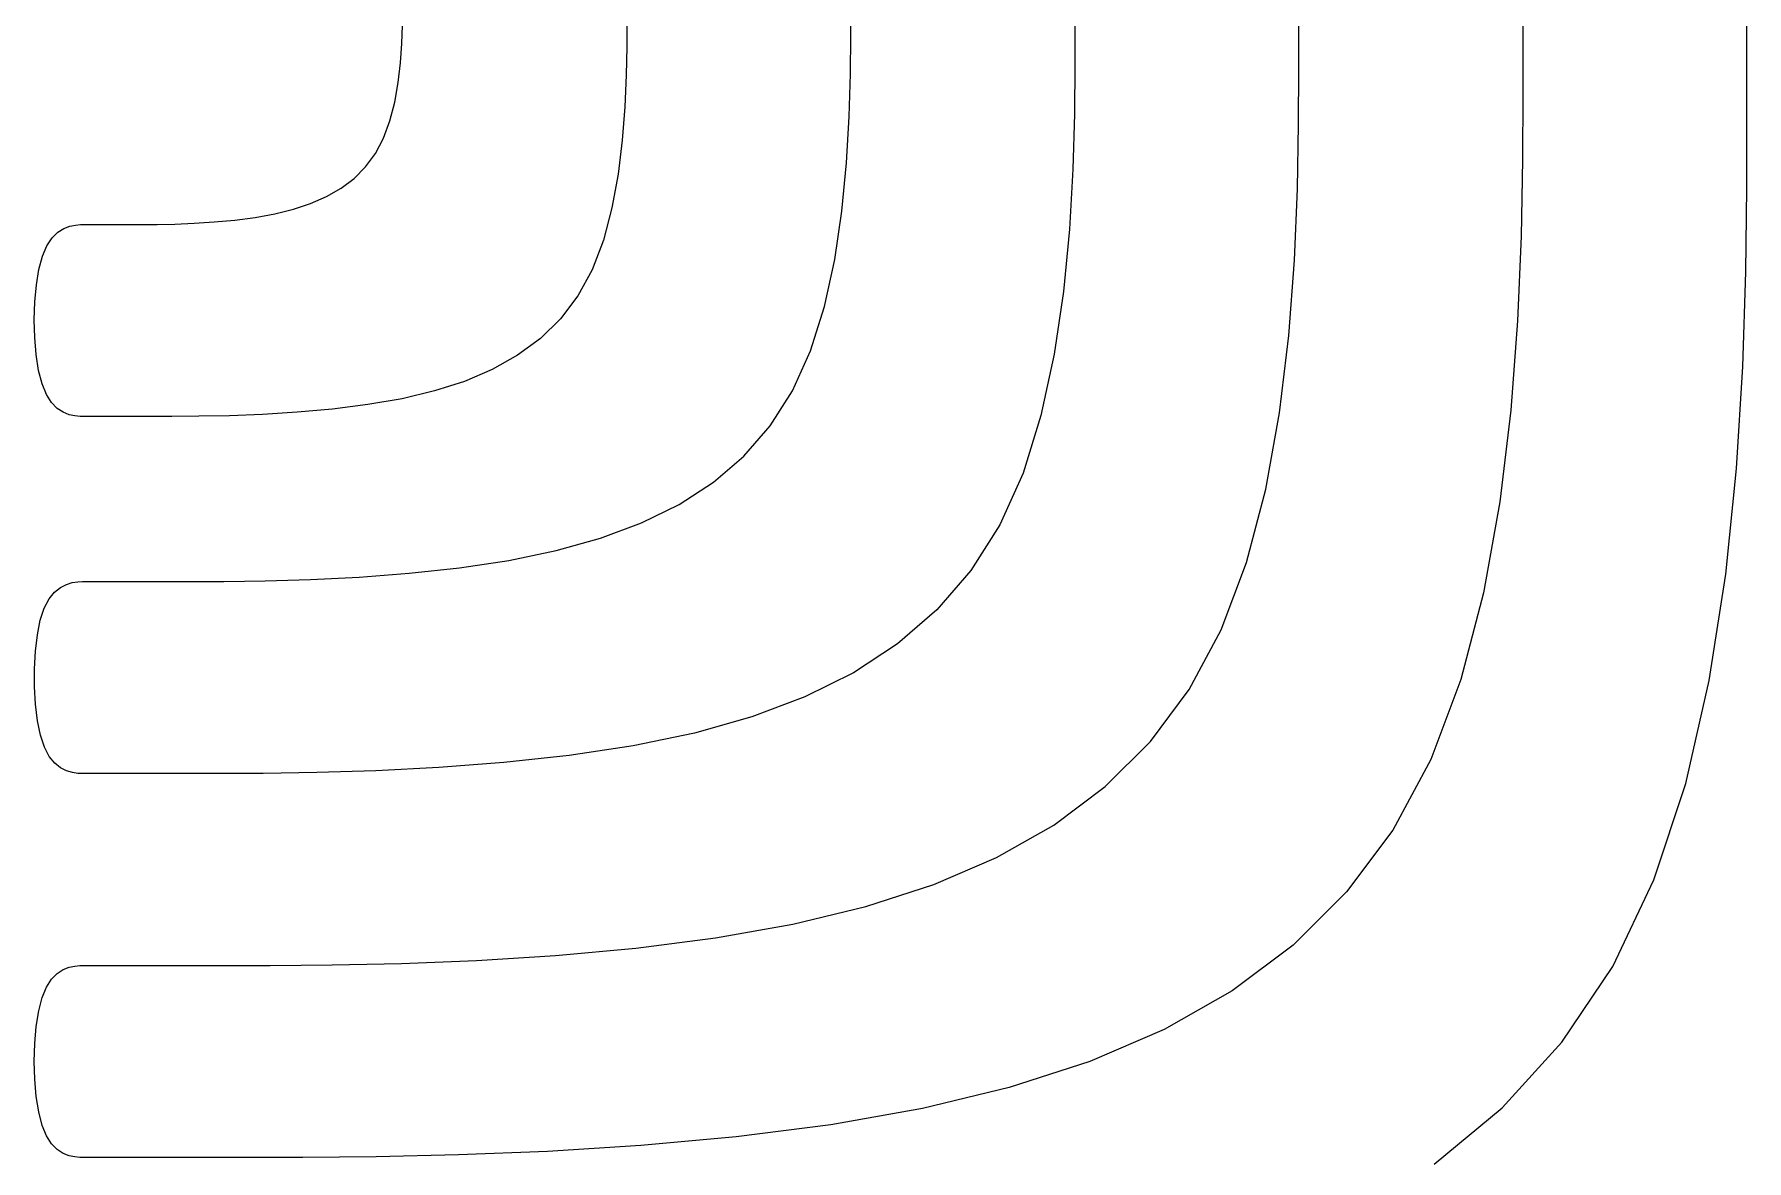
# Model space of a CAD drawing. Extents: x -56 to 56, y -65 to 65.
# Drawn here: x 5.42 to 53.98, y -10.28 to 21.65 of the extents above; entities that cross this region are included whole.
import ezdxf

# ---------------------------------------------------------------- set-up
doc = ezdxf.new("R2010")
doc.units = 0
doc.layers.add('LAYER 1', color=7, linetype='CONTINUOUS')

msp = doc.modelspace()

# ---------------------------------------------------------------- linework, layer by layer
at = {"layer": 'LAYER 1'}
for p, q in [((28.575, 21.603), (28.575, 22.489)), ((47.625, 22.539), (47.625, 21.425)), ((15.845, 21.386), (15.866, 21.9)), ((22.225, 22), (22.222, 21.303)), ((34.925, 21.924), (34.924, 20.782)), ((41.275, 20.662), (41.275, 21.906)), ((53.975, 20.782), (53.975, 21.912)), ((15.805, 20.841), (15.845, 21.386)), ((28.564, 20.53), (28.575, 21.603)), ((47.625, 21.425), (47.625, 19.95)), ((22.222, 21.303), (22.207, 20.49)), ((15.739, 20.281), (15.805, 20.841)), ((22.207, 20.49), (22.168, 19.595)), ((28.529, 19.315), (28.564, 20.53)), ((34.924, 20.782), (34.911, 19.397)), ((41.269, 19.098), (41.275, 20.662)), ((53.975, 19.258), (53.975, 20.782)), ((15.642, 19.727), (15.739, 20.281)), ((47.625, 19.95), (47.619, 18.094)), ((15.506, 19.196), (15.642, 19.727)), ((22.168, 19.595), (22.095, 18.648)), ((15.325, 18.705), (15.506, 19.196)), ((28.453, 18.002), (28.529, 19.315)), ((34.911, 19.397), (34.867, 17.826)), ((41.237, 17.269), (41.269, 19.098)), ((53.973, 17.289), (53.975, 19.258)), ((15.095, 18.271), (15.325, 18.705)), ((22.095, 18.648), (21.976, 17.68)), ((14.817, 17.891), (15.095, 18.271)), ((28.32, 16.637), (28.453, 18.002)), ((47.619, 18.094), (47.58, 15.925)), ((14.123, 17.282), (14.492, 17.563)), ((14.492, 17.563), (14.817, 17.891)), ((21.976, 17.68), (21.801, 16.724)), ((34.867, 17.826), (34.77, 16.126)), ((13.259, 16.847), (13.711, 17.045)), ((13.711, 17.045), (14.123, 17.282)), ((41.151, 15.249), (41.237, 17.269)), ((53.948, 14.914), (53.973, 17.289)), ((11.684, 16.456), (12.242, 16.557)), ((12.242, 16.557), (12.769, 16.686)), ((12.769, 16.686), (13.259, 16.847)), ((21.801, 16.724), (21.558, 15.811)), ((28.116, 15.263), (28.32, 16.637)), ((5.93, 15.877), (6.092, 16.035)), ((6.092, 16.035), (6.261, 16.142)), ((6.261, 16.142), (6.429, 16.206)), ((6.429, 16.206), (6.59, 16.239)), ((6.59, 16.239), (6.737, 16.251)), ((6.737, 16.251), (6.863, 16.252)), ((6.863, 16.252), (6.964, 16.252)), ((6.964, 16.252), (7.051, 16.252)), ((7.051, 16.252), (7.138, 16.252)), ((7.138, 16.252), (7.24, 16.252)), ((7.24, 16.252), (7.37, 16.252)), ((7.37, 16.252), (7.543, 16.252)), ((7.543, 16.252), (7.773, 16.252)), ((7.773, 16.252), (8.073, 16.252)), ((8.073, 16.252), (8.453, 16.253)), ((8.453, 16.253), (8.903, 16.257)), ((8.903, 16.257), (9.409, 16.268)), ((9.409, 16.268), (9.954, 16.29)), ((9.954, 16.29), (10.525, 16.327)), ((10.525, 16.327), (11.107, 16.381)), ((11.107, 16.381), (11.684, 16.456)), ((34.77, 16.126), (34.6, 14.356)), ((5.655, 15.359), (5.782, 15.655)), ((5.782, 15.655), (5.93, 15.877)), ((21.558, 15.811), (21.238, 14.973)), ((47.58, 15.925), (47.479, 13.528)), ((5.555, 14.984), (5.655, 15.359)), ((27.825, 13.927), (28.116, 15.263)), ((40.99, 13.107), (41.151, 15.249)), ((5.483, 14.545), (5.555, 14.984)), ((21.238, 14.973), (20.832, 14.231)), ((53.864, 12.232), (53.948, 14.914)), ((5.439, 14.062), (5.483, 14.545)), ((20.832, 14.231), (20.343, 13.584)), ((34.6, 14.356), (34.338, 12.575)), ((5.423, 13.557), (5.439, 14.062)), ((27.431, 12.672), (27.825, 13.927)), ((5.436, 13.051), (5.423, 13.557)), ((20.343, 13.584), (19.773, 13.025)), ((47.479, 13.528), (47.286, 10.988)), ((5.477, 12.566), (5.436, 13.051)), ((19.773, 13.025), (19.127, 12.547)), ((26.92, 11.543), (27.431, 12.672)), ((40.726, 10.917), (40.99, 13.107)), ((5.546, 12.121), (5.477, 12.566)), ((18.408, 12.144), (17.62, 11.809)), ((19.127, 12.547), (18.408, 12.144)), ((34.338, 12.575), (33.964, 10.841)), ((53.687, 9.342), (53.864, 12.232)), ((5.644, 11.739), (5.546, 12.121)), ((5.768, 11.435), (5.644, 11.739)), ((17.62, 11.809), (16.766, 11.536)), ((5.915, 11.206), (5.768, 11.435)), ((6.075, 11.042), (5.915, 11.206)), ((15.85, 11.318), (14.881, 11.149)), ((16.766, 11.536), (15.85, 11.318)), ((26.287, 10.552), (26.92, 11.543)), ((6.244, 10.931), (6.075, 11.042)), ((6.412, 10.863), (6.244, 10.931)), ((6.575, 10.827), (6.412, 10.863)), ((6.723, 10.814), (6.575, 10.827)), ((6.851, 10.811), (6.723, 10.814)), ((6.956, 10.811), (6.851, 10.811)), ((7.052, 10.811), (6.956, 10.811)), ((7.161, 10.811), (7.052, 10.811)), ((7.306, 10.811), (7.161, 10.811)), ((7.509, 10.811), (7.306, 10.811)), ((7.79, 10.811), (7.509, 10.811)), ((8.173, 10.811), (7.79, 10.811)), ((8.678, 10.811), (8.173, 10.811)), ((9.322, 10.812), (8.678, 10.811)), ((10.089, 10.818), (9.322, 10.812)), ((10.954, 10.836), (10.089, 10.818)), ((11.892, 10.872), (10.954, 10.836)), ((12.876, 10.932), (11.892, 10.872)), ((13.88, 11.022), (12.876, 10.932)), ((14.881, 11.149), (13.88, 11.022)), ((33.964, 10.841), (33.457, 9.211)), ((40.336, 8.749), (40.726, 10.917)), ((47.286, 10.988), (46.974, 8.39)), ((25.538, 9.691), (26.287, 10.552)), ((24.678, 8.951), (25.538, 9.691)), ((53.381, 6.342), (53.687, 9.342)), ((23.711, 8.322), (24.678, 8.951)), ((33.457, 9.211), (32.798, 7.742)), ((39.795, 6.674), (40.336, 8.749)), ((22.643, 7.795), (23.711, 8.322)), ((46.974, 8.39), (46.511, 5.818)), ((21.478, 7.361), (22.643, 7.795)), ((20.223, 7.01), (21.478, 7.361)), ((32.798, 7.742), (31.981, 6.452)), ((18.882, 6.734), (20.223, 7.01)), ((14.631, 6.26), (16.05, 6.367)), ((16.05, 6.367), (17.479, 6.522)), ((17.479, 6.522), (18.882, 6.734)), ((31.981, 6.452), (31.014, 5.332)), ((39.077, 4.765), (39.795, 6.674)), ((52.912, 3.332), (53.381, 6.342)), ((5.845, 5.64), (6, 5.833)), ((6, 5.833), (6.165, 5.968)), ((6.165, 5.968), (6.335, 6.054)), ((6.335, 6.054), (6.501, 6.103)), ((6.501, 6.103), (6.657, 6.126)), ((6.657, 6.126), (6.795, 6.132)), ((6.795, 6.132), (6.91, 6.132)), ((6.91, 6.132), (7.011, 6.132)), ((7.011, 6.132), (7.127, 6.132)), ((7.127, 6.132), (7.287, 6.132)), ((7.287, 6.132), (7.521, 6.132)), ((7.521, 6.132), (7.858, 6.132)), ((7.858, 6.132), (8.328, 6.132)), ((8.328, 6.132), (8.961, 6.132)), ((8.961, 6.132), (9.784, 6.132)), ((9.784, 6.132), (10.799, 6.137)), ((10.799, 6.137), (11.969, 6.154)), ((11.969, 6.154), (13.258, 6.192)), ((13.258, 6.192), (14.631, 6.26)), ((5.595, 5.037), (5.707, 5.378)), ((5.707, 5.378), (5.845, 5.64)), ((46.511, 5.818), (45.869, 3.358)), ((5.511, 4.623), (5.595, 5.037)), ((31.014, 5.332), (29.902, 4.368)), ((5.455, 4.157), (5.511, 4.623)), ((38.166, 3.075), (39.077, 4.765)), ((5.427, 3.659), (5.455, 4.157)), ((29.902, 4.368), (28.652, 3.549)), ((5.427, 3.151), (5.427, 3.659)), ((28.652, 3.549), (27.27, 2.863)), ((5.456, 2.654), (5.427, 3.151)), ((37.066, 1.599), (38.166, 3.075)), ((45.869, 3.358), (45.018, 1.094)), ((52.244, 0.41), (52.912, 3.332)), ((5.513, 2.189), (5.456, 2.654)), ((27.27, 2.863), (25.764, 2.297)), ((5.598, 1.777), (5.513, 2.189)), ((25.764, 2.297), (24.139, 1.84)), ((5.711, 1.438), (5.598, 1.777)), ((22.403, 1.479), (20.586, 1.203)), ((24.139, 1.84), (22.403, 1.479)), ((35.783, 0.322), (37.066, 1.599)), ((5.848, 1.178), (5.711, 1.438)), ((6.004, 0.986), (5.848, 1.178)), ((6.17, 0.853), (6.004, 0.986)), ((18.733, 1), (16.892, 0.86)), ((20.586, 1.203), (18.733, 1)), ((45.018, 1.094), (43.938, -0.911)), ((6.339, 0.768), (6.17, 0.853)), ((6.505, 0.719), (6.339, 0.768)), ((6.66, 0.697), (6.505, 0.719)), ((6.798, 0.692), (6.66, 0.697)), ((6.912, 0.691), (6.798, 0.692)), ((7.017, 0.691), (6.912, 0.691)), ((7.149, 0.691), (7.017, 0.691)), ((7.346, 0.691), (7.149, 0.691)), ((7.643, 0.691), (7.346, 0.691)), ((8.08, 0.691), (7.643, 0.691)), ((8.692, 0.691), (8.08, 0.691)), ((9.518, 0.691), (8.692, 0.691)), ((10.592, 0.691), (9.518, 0.691)), ((11.913, 0.697), (10.592, 0.691)), ((13.435, 0.72), (11.913, 0.697)), ((15.11, 0.77), (13.435, 0.72)), ((16.892, 0.86), (15.11, 0.77)), ((34.327, -0.769), (35.783, 0.322)), ((51.343, -2.324), (52.244, 0.41)), ((32.705, -1.69), (34.327, -0.769)), ((43.938, -0.911), (42.632, -2.662)), ((30.927, -2.455), (32.705, -1.69)), ((50.175, -4.777), (51.343, -2.324)), ((28.999, -3.081), (30.927, -2.455)), ((42.632, -2.662), (41.111, -4.176)), ((26.929, -3.58), (28.999, -3.081)), ((24.737, -3.968), (26.929, -3.58)), ((20.197, -4.467), (22.474, -4.259)), ((22.474, -4.259), (24.737, -3.968)), ((41.111, -4.176), (39.384, -5.47)), ((6.243, -4.865), (6.41, -4.799)), ((6.41, -4.799), (6.57, -4.765)), ((6.57, -4.765), (6.716, -4.752)), ((6.716, -4.752), (6.841, -4.75)), ((6.841, -4.75), (6.947, -4.75)), ((6.947, -4.75), (7.069, -4.75)), ((7.069, -4.75), (7.251, -4.75)), ((7.251, -4.75), (7.538, -4.75)), ((7.538, -4.75), (7.976, -4.75)), ((7.976, -4.75), (8.609, -4.75)), ((8.609, -4.75), (9.483, -4.75)), ((9.483, -4.75), (10.641, -4.75)), ((10.641, -4.75), (12.115, -4.748)), ((12.115, -4.748), (13.865, -4.733)), ((13.865, -4.733), (15.834, -4.69)), ((15.834, -4.69), (17.964, -4.606)), ((17.964, -4.606), (20.197, -4.467)), ((48.737, -6.923), (50.175, -4.777)), ((5.771, -5.36), (5.916, -5.135)), ((5.916, -5.135), (6.076, -4.973)), ((6.076, -4.973), (6.243, -4.865)), ((5.548, -6.039), (5.646, -5.66)), ((5.646, -5.66), (5.771, -5.36)), ((39.384, -5.47), (37.461, -6.562)), ((5.479, -6.481), (5.548, -6.039)), ((5.437, -6.965), (5.479, -6.481)), ((37.461, -6.562), (35.351, -7.47)), ((5.423, -7.47), (5.437, -6.965)), ((47.044, -8.783), (48.737, -6.923)), ((5.437, -7.976), (5.423, -7.47)), ((35.351, -7.47), (33.064, -8.211)), ((5.478, -8.46), (5.437, -7.976)), ((33.064, -8.211), (30.61, -8.803)), ((5.548, -8.902), (5.478, -8.46)), ((5.646, -9.281), (5.548, -8.902)), ((30.61, -8.803), (28.01, -9.264)), ((45.112, -10.378), (47.044, -8.783)), ((5.771, -9.58), (5.646, -9.281)), ((5.916, -9.806), (5.771, -9.58)), ((25.325, -9.609), (22.624, -9.856)), ((28.01, -9.264), (25.325, -9.609)), ((6.076, -9.967), (5.916, -9.806)), ((6.243, -10.076), (6.076, -9.967)), ((6.41, -10.142), (6.243, -10.076)), ((6.57, -10.176), (6.41, -10.142)), ((6.716, -10.189), (6.57, -10.176)), ((6.842, -10.191), (6.716, -10.189)), ((6.948, -10.191), (6.842, -10.191)), ((7.078, -10.191), (6.948, -10.191)), ((7.284, -10.191), (7.078, -10.191)), ((7.618, -10.191), (7.284, -10.191)), ((8.134, -10.191), (7.618, -10.191)), ((8.882, -10.191), (8.134, -10.191)), ((9.917, -10.191), (8.882, -10.191)), ((11.291, -10.191), (9.917, -10.191)), ((13.039, -10.189), (11.291, -10.191)), ((15.115, -10.17), (13.039, -10.189)), ((17.45, -10.12), (15.115, -10.17)), ((19.976, -10.021), (17.45, -10.12)), ((22.624, -9.856), (19.976, -10.021))]:
    msp.add_line(p, q, dxfattribs=at)

doc.saveas('drawing.dxf')
